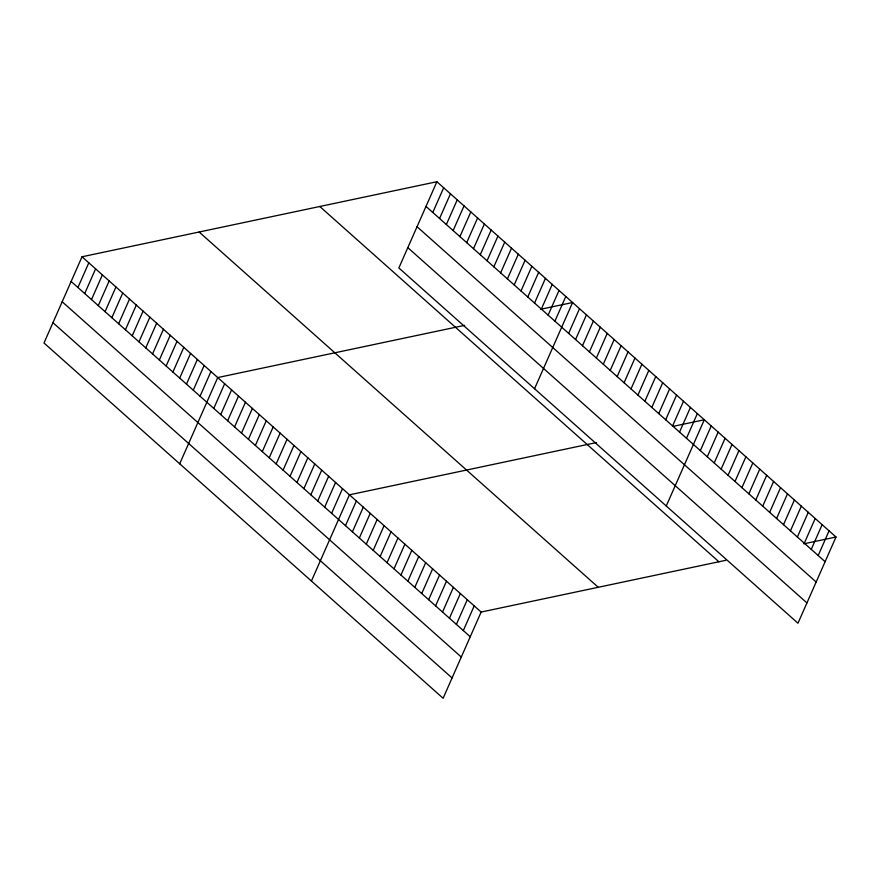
<?xml version="1.0" encoding="UTF-8"?>
<svg xmlns="http://www.w3.org/2000/svg" width="880" height="880" viewBox="0 0 880 880"><rect width="100%" height="100%" fill="white"/><g stroke="black" fill="none" stroke-linecap="round" stroke-linejoin="round"><path stroke-width="1.32" d="M436.887 181.731L398.86 267.949L797.973 623.227L836 537.009L436.887 181.731L82.027 256.773L44 342.991L443.113 698.269L481.14 612.051L725.78 560.318M77.924 287.496L88.814 262.812M84.711 293.535L95.601 268.851M91.498 299.574L102.377 274.89M98.285 305.613L109.164 280.929M105.061 311.652L115.951 286.968M111.848 317.691L122.738 293.007M118.635 323.73L129.525 299.046M125.422 329.769L136.312 305.085M132.209 335.808L143.088 311.124M138.985 341.847L149.875 317.163M145.772 347.886L156.662 323.202M152.559 353.936L163.449 329.252M159.346 359.975L170.236 335.291M166.133 366.014L177.012 341.33M172.909 372.053L183.799 347.369M179.696 378.092L190.586 353.408M186.483 384.131L197.373 359.447M193.27 390.17L204.16 365.486M200.057 396.209L210.936 371.525M179.696 463.782L217.723 377.564L464.662 325.347M213.774 408.419L224.653 383.735M220.704 414.59L231.594 389.906M227.634 420.761L238.524 396.077M234.564 426.932L245.454 402.248M241.494 433.103L252.384 408.419M248.435 439.274L259.314 414.59M255.365 445.445L266.255 420.761M262.295 451.616L273.185 426.932M269.225 457.787L280.115 433.103M276.155 463.958L287.045 439.274M283.096 470.129L293.975 445.445M290.026 476.3L300.905 451.616M296.956 482.471L307.846 457.787M303.886 488.642L314.776 463.958M432.784 212.454L443.674 187.77M310.816 494.813L321.706 470.129M439.571 218.493L450.461 193.809M317.746 500.984L328.636 476.3M446.358 224.532L457.237 199.848M324.687 507.155L335.566 482.471M453.134 230.571L464.024 205.887M331.617 513.326L342.507 488.642M459.921 236.61L470.811 211.926M311.41 581.031L349.437 494.813L596.376 442.585M466.708 242.649L477.598 217.965M345.477 525.668L356.367 500.984M473.495 248.688L484.385 224.004M352.407 531.839L363.297 507.155M480.282 254.727L491.161 230.043M359.337 538.01L370.227 513.326M487.058 260.777L497.948 236.082M366.278 544.181L377.157 519.486M493.845 266.816L504.735 242.132M373.208 550.352L384.098 525.657M500.632 272.855L511.522 248.171M380.138 556.512L391.028 531.828M507.419 278.894L518.309 254.21M387.068 562.683L397.958 537.999M514.206 284.933L525.085 260.249M393.998 568.854L404.888 544.17M520.993 290.972L531.872 266.288M400.939 575.025L411.818 550.341M527.769 297.011L538.659 272.327M407.869 581.196L418.748 556.512M534.556 303.05L545.446 278.366M414.799 587.367L425.689 562.683M541.343 309.089L552.233 284.405M421.729 593.538L432.619 568.854M548.13 315.128L559.02 290.444M428.659 599.709L439.549 575.025M554.917 321.167L565.796 296.483M435.589 605.88L446.479 581.196M534.556 388.74L572.583 302.522L540.441 309.32M442.53 612.051L453.409 587.367M568.634 333.377L579.513 308.693M449.46 618.222L460.35 593.538M575.564 339.548L586.454 314.864M456.39 624.393L467.28 599.709M582.494 345.719L593.384 321.035M463.32 630.564L474.21 605.88M589.424 351.89L600.314 327.206M596.354 358.061L607.244 333.377M603.295 364.232L614.174 339.548M610.225 370.403L621.104 345.719M617.155 376.574L628.045 351.89M624.085 382.745L634.975 358.061M631.015 388.916L641.905 364.232M637.945 395.087L648.835 370.403M644.886 401.258L655.765 376.574M651.816 407.429L662.706 382.745M658.746 413.6L669.636 388.916M665.676 419.771L676.566 395.087M672.606 425.942L683.496 401.258M679.536 432.113L690.426 407.429M686.477 438.284L697.356 413.6M666.27 505.989L704.297 419.771L673.299 426.327M700.337 450.626L711.227 425.942M707.267 456.797L718.157 432.113M714.197 462.968L725.087 438.284M721.138 469.139L732.017 444.455M728.068 475.31L738.947 450.626M734.998 481.481L745.888 456.797M741.928 487.652L752.818 462.968M748.858 493.823L759.748 469.139M755.788 499.994L766.678 475.31M762.729 506.165L773.608 481.47M769.659 512.336L780.549 487.641M776.589 518.496L787.479 493.812M783.519 524.667L794.409 499.983M790.449 530.838L801.339 506.154M797.39 537.009L808.269 512.325M804.32 543.18L815.199 518.496M811.25 549.351L822.14 524.667M818.18 555.522L829.07 530.838M803.858 543.807L836 537.009M425.997 206.415L825.11 561.693M417.043 226.721L816.156 581.999M407.814 247.643L806.927 602.921M319.781 206.492L718.894 561.77M199.133 232.001L598.246 587.29M82.027 256.773L481.14 612.051M71.137 281.457L470.25 636.735M62.183 301.763L461.296 657.041M52.954 322.685L452.067 677.963"/></g></svg>
